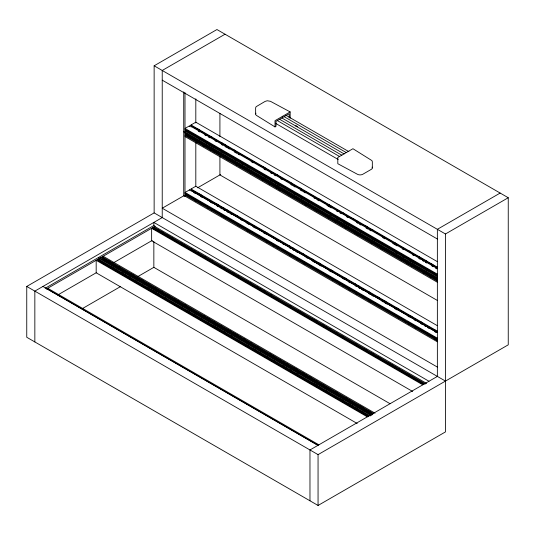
<?xml version="1.0" encoding="UTF-8"?>
<svg xmlns="http://www.w3.org/2000/svg" width="535" height="535" viewBox="0 0 535 535"><rect width="100%" height="100%" fill="white"/><g stroke="black" fill="none" stroke-linecap="round" stroke-linejoin="round"><path stroke-width="0.8" d="M183.719 91.886L183.719 195.823L184.996 196.559L184.996 92.608M154.14 65.798L216.942 29.539L508.25 197.729L508.25 344.828L318.058 454.63L26.75 286.446L26.75 337.271L318.058 505.461L445.454 431.912L445.454 233.982L154.14 65.798L154.14 212.897L445.454 381.08M225.028 34.213L162.232 70.466L162.232 217.571L34.842 291.12L34.842 341.945M437.583 267.981L191.042 125.645L191.042 124.956L195.81 122.201L437.296 261.622M189.31 126.641L189.764 126.38M191.042 125.645L191.503 125.377L191.503 126.675L191.042 126.942M185.785 131.075L186.909 130.426L437.068 274.856M437.389 280.28L185.785 135.014L184.996 135.469L437.322 281.149M437.068 279.323L186.909 134.894L185.785 135.549L185.785 135.014M290.157 118.168L290.157 111.922L275.017 120.663L275.017 126.909L275.993 126.347L275.993 121.351L289.188 113.734L289.188 117.901M437.035 332.489L189.764 189.731L184.996 192.48L437.322 338.16M437.583 332.021L191.042 189.678L191.042 188.989L195.81 186.24L437.296 325.654M191.042 190.975L191.503 190.707L437.329 332.63M26.75 286.446L154.14 212.897M183.886 195.723L162.232 208.222L437.362 367.07M437.389 339.845L185.785 194.579L184.996 195.034L437.322 340.715M197.602 187.805L220.701 174.47M405.256 320.525L186.909 194.459L185.785 195.114L185.785 194.579M45.141 288.291L153.846 225.536L155.123 226.272L46.371 289.06M370.24 415.976L98.386 259.027L98.386 259.936L98.835 259.682L100.279 260.518M425.693 383.963L153.846 227.007L154.287 228.967L422.523 383.829M102.259 259L102.707 258.746L149.7 285.877M153.846 229.221L154.287 228.967M57.894 294.899L96.781 272.442M113.346 262.879L152.241 240.422M82.544 308.501L120.716 286.466M137.997 276.488L153.846 267.339L389.975 403.671M500.158 193.055L437.362 229.314L437.362 376.413L309.972 449.962L309.972 500.787M445.454 233.982L508.25 197.729M290.157 111.922L270.409 101.296L267.273 100.761L265.159 101.376L256.165 106.672L255.636 107.729L255.636 113.975M285.957 115.319L348.853 151.632M284.205 116.737L346.386 152.636M296.022 125.885L297.467 126.715M295.875 125.919L297.326 126.755M281.958 118.034L344.132 153.933M279.705 119.338L341.878 155.237M277.451 120.636L339.625 156.534M276.013 123.592L338.187 159.49M275.017 126.909L256.606 115.506A3.825 2.207 0 0 1 255.944 113.166M162.232 80.156L437.362 238.998M191.042 124.956L437.583 267.299M197.288 128.714L199.461 129.965M211.024 136.646L212.475 137.482M221.149 142.491L222.593 143.326M224.038 144.156L225.489 144.992M234.163 150.001L235.607 150.837M263.086 166.699L265.253 167.95M276.822 174.631L278.267 175.467M286.941 180.476L288.385 181.311M289.836 182.147L291.281 182.977M299.954 187.986L301.406 188.822M318.753 198.839L320.926 200.09M328.878 204.684L331.045 205.935M342.614 212.616L344.058 213.452M352.739 218.461L354.183 219.297M355.628 220.132L357.072 220.962M365.753 225.971L367.197 226.807M372.26 229.729L373.704 230.565M394.669 242.669L396.836 243.92M408.406 250.601L409.85 251.437M418.531 256.446L419.975 257.281M421.419 258.117L422.864 258.947M425.037 260.204L426.482 261.04M431.544 263.962L432.989 264.792M437.329 268.597L189.764 125.692L184.996 128.447L437.322 274.127M198.271 131.115L199.715 131.951M204.778 134.874L206.222 135.709M208.396 136.96L209.84 137.796M214.903 140.718L216.347 141.554M221.41 144.477L222.854 145.306M225.021 146.563L226.465 147.392M227.917 148.228L229.361 149.064M234.424 151.987L236.59 153.237M238.035 154.073L239.479 154.909M251.049 161.59L253.222 162.841M264.063 169.1L265.507 169.936M270.57 172.858L272.014 173.694M274.188 174.945L275.632 175.781M280.694 178.703L282.139 179.539M290.813 184.548L292.264 185.384M293.708 186.213L295.153 187.049M300.215 189.972L302.382 191.222M303.826 192.058L305.278 192.894M313.951 197.903L315.396 198.739M316.84 199.575L319.014 200.826M326.965 205.42L331.305 207.921M336.368 210.843L337.812 211.679M339.979 212.93L341.424 213.766M346.486 216.688L347.931 217.524M356.611 222.533L358.055 223.369M359.5 224.198L360.944 225.034M366.007 227.957L368.174 229.214M369.625 230.043L371.069 230.879M382.639 237.56L384.805 238.811M392.757 243.405L397.097 245.906M402.159 248.828L403.604 249.664M412.278 254.673L413.729 255.509M418.785 258.432L420.236 259.268M422.403 260.518L423.847 261.354M425.292 262.19L426.743 263.019M431.798 265.942L433.25 266.778M435.416 268.028L436.861 268.864M184.996 129.53L437.322 275.211M437.389 275.806L185.785 130.547L184.996 131.001L437.322 276.682M198.799 138.592L200.244 139.428M205.306 142.343L206.751 143.179M208.917 144.437L210.369 145.266M211.813 146.102L213.258 146.938M221.931 151.947L223.383 152.783M234.945 159.463L237.119 160.714M241.452 163.215L243.626 164.472M247.959 166.974L249.41 167.809M264.591 176.577L266.035 177.413M271.098 180.335L272.542 181.164M274.716 182.422L276.16 183.251M277.605 184.087L279.049 184.923M294.237 193.69L295.681 194.526M300.744 197.448L302.91 198.699M307.25 201.2L309.417 202.457M330.383 214.562L331.834 215.398M336.889 218.32L338.341 219.149M343.396 222.072L344.848 222.908M347.014 224.158L348.459 224.994M360.028 231.675L361.473 232.511M373.042 239.192L375.209 240.442M396.181 252.547L397.625 253.383M402.688 256.305L404.132 257.141M409.195 260.057L410.639 260.893M412.806 262.15L414.25 262.979M425.82 269.66L427.264 270.496M184.996 132.085L437.322 277.765M183.719 131.784L184.996 132.526M184.996 132.914L437.322 278.595M184.996 133.997L437.322 279.678M196.633 141.808L198.077 142.644M203.139 145.567L204.584 146.396M209.646 149.319L211.091 150.154M213.258 151.405L214.702 152.241M226.272 158.922L227.716 159.758M236.396 164.767L237.841 165.603M239.285 166.438L241.459 167.689M249.41 172.277L251.577 173.534M262.424 179.793L263.869 180.629M268.931 183.552L270.376 184.388M275.438 187.303L276.883 188.139M279.049 189.397L280.5 190.226M289.174 195.235L290.619 196.071M292.063 196.907L293.514 197.743M302.188 202.752L303.633 203.588M305.084 204.423L307.25 205.674M315.202 210.262L317.369 211.519M328.216 217.778L329.66 218.614M334.723 221.537L336.167 222.373M341.23 225.295L342.674 226.124M344.848 227.382L346.292 228.211M354.966 233.22L356.417 234.056M357.861 234.892L359.306 235.728M370.875 242.409L373.042 243.659M380.994 248.253L383.167 249.504M400.514 259.522L401.966 260.358M407.021 263.28L408.472 264.109M410.639 265.367L412.084 266.203M423.653 272.877L425.098 273.713M430.16 276.635L431.605 277.471M184.996 136.552L437.322 282.233M437.282 300.409L219.918 174.918L219.918 156.621M191.042 188.989L437.583 331.332M199.461 194.004L201.628 195.255M216.809 204.022L218.26 204.851M223.316 207.774L224.767 208.61M226.211 209.446L227.656 210.282M236.33 215.291L237.781 216.127M246.454 221.136L247.899 221.971M265.253 231.989L267.42 233.24M289.114 245.759L290.558 246.595M292.003 247.431L293.447 248.267M302.128 253.276L303.572 254.112M312.246 259.121L313.691 259.957M318.753 262.879L320.197 263.708M331.045 269.974L333.211 271.225M344.781 277.906L346.232 278.742M354.906 283.751L356.35 284.58M357.795 285.416L359.246 286.252M367.919 291.261L369.364 292.097M378.038 297.106L379.489 297.941M384.551 300.864L385.996 301.7M396.836 307.959L399.01 309.21M410.579 315.891L412.024 316.727M420.697 321.736L422.142 322.565M433.711 329.246L435.156 330.082M193.931 192.647L195.375 193.483M200.438 196.405L201.882 197.241M210.563 202.25L212.007 203.079M217.07 206.002L218.514 206.838M220.681 208.095L222.132 208.924M223.576 209.76L225.021 210.596M227.188 211.847L228.639 212.683M230.083 213.518L231.528 214.354M240.202 219.363L241.653 220.199M246.715 223.122L248.882 224.372M253.222 226.873L255.389 228.131M263.34 232.718L265.507 233.969M276.354 240.235L277.799 241.071M282.861 243.987L284.306 244.823M289.368 247.745L290.813 248.581M292.986 249.832L294.431 250.668M295.875 251.503L297.32 252.339M306 257.348L307.444 258.184M312.507 261.107L314.674 262.357M316.118 263.193L317.569 264.029M319.014 264.858L321.181 266.116M329.132 270.703L331.305 271.961M342.146 278.22L343.597 279.056M348.653 281.978L350.104 282.808M355.16 285.73L356.611 286.566M358.778 287.817L360.222 288.653M361.667 289.488L363.118 290.324M368.903 293.661L370.347 294.497M371.792 295.333L373.236 296.169M381.916 301.178L383.361 302.014M384.805 302.843L386.972 304.101M394.93 308.688L397.097 309.946M407.944 316.205L409.389 317.041M414.451 319.963L415.896 320.793M420.958 323.715L422.403 324.551M424.569 325.808L426.02 326.638M427.465 327.474L428.909 328.309M434.694 331.647L436.139 332.482M406.7 321.361L437.068 338.889M184.996 193.563L437.322 339.243M194.459 200.123L195.904 200.953M200.966 203.875L202.411 204.711M207.473 207.633L208.917 208.469M211.091 209.72L212.535 210.556M221.209 215.565L222.66 216.401M224.105 217.237L225.549 218.073M237.119 224.747L239.285 225.997M247.237 230.592L249.41 231.842M266.758 241.86L268.209 242.696M273.265 245.618L274.716 246.454M276.883 247.705L278.327 248.541M289.896 255.222L291.341 256.058M296.403 258.98L297.848 259.809M302.91 262.732L305.077 263.989M332.556 279.845L334 280.681M339.063 283.603L340.507 284.439M342.674 285.69L344.119 286.526M349.181 289.448L350.626 290.284M355.688 293.207L357.139 294.043M362.195 296.965L363.646 297.794M368.702 300.717L370.875 301.974M398.348 317.837L399.792 318.666M404.855 321.588L406.299 322.424M408.472 323.675L409.917 324.511M414.979 327.433L416.424 328.269M427.993 334.95L429.438 335.786M434.5 338.702L436.667 339.959M184.996 196.118L437.322 341.798M428.97 381.254L153.846 222.413L153.846 225.743M154.782 226.472L426.629 383.421M157.183 229.334L159.35 230.585M160.794 231.421L162.968 232.672M167.301 235.179L169.475 236.43M170.919 237.266L172.364 238.102M181.037 243.111L182.488 243.947M183.933 244.783L185.377 245.612M191.162 248.956L192.607 249.791M194.051 250.621L195.502 251.457M197.669 252.707L199.114 253.543M204.176 256.466L205.621 257.302M210.683 260.224L212.127 261.06M222.975 267.319L225.141 268.57M233.093 273.164L235.266 274.415M236.711 275.251L238.155 276.087M246.836 281.096L248.28 281.932M249.725 282.768L251.169 283.597M256.954 286.941L258.398 287.776M259.849 288.606L261.294 289.442M263.461 290.699L264.905 291.528M269.968 294.451L271.412 295.287M276.475 298.209L277.919 299.045M288.766 305.304L290.94 306.555M298.891 311.149L301.058 312.4M302.502 313.236L303.954 314.072M312.627 319.081L314.072 319.917M315.516 320.753L316.967 321.588M322.745 324.926L324.197 325.761M325.641 326.597L327.086 327.427M329.259 328.684L330.704 329.513M335.766 332.436L337.21 333.272M342.273 336.194L343.717 337.03M354.558 343.289L356.731 344.547M364.683 349.134L366.849 350.385M371.19 352.893L373.356 354.143M378.419 357.066L379.863 357.902M388.544 362.911L389.988 363.746M391.433 364.582L392.877 365.412M395.051 366.669L396.495 367.505M397.94 368.334L399.384 369.17M401.558 370.421L403.002 371.257M408.065 374.179L409.509 375.015M153.846 227.923L424.248 384.036M152.569 227.743L423.693 384.277M422.757 384.819L151.632 228.284L151.632 240.777L412.639 391.466M103.195 256.252L375.048 413.201M373.39 413.321L102.259 256.793L102.259 257.703L372.668 413.816M108.491 260.786L109.936 261.622M112.103 262.872L113.547 263.708M118.609 266.631L120.054 267.467M130.901 273.726L133.068 274.977M141.026 279.571L143.193 280.822M147.533 283.329L149.7 284.58M154.762 287.502L156.207 288.338M161.269 291.254L162.714 292.09M167.776 295.012L169.22 295.848M174.283 298.771L175.727 299.607M177.894 300.857L179.345 301.693M184.401 304.616L185.852 305.452M203.2 315.469L205.373 316.72M206.818 317.556L208.984 318.806M213.325 321.314L215.491 322.565M220.554 325.487L221.998 326.323M227.061 329.246L228.505 330.075M229.956 330.911L231.401 331.747M233.568 332.997L235.012 333.833M237.186 335.084L238.63 335.92M240.075 336.756L241.519 337.592M243.692 338.842L245.137 339.678M250.199 342.601L251.644 343.437M256.706 346.359L258.151 347.195M268.998 353.454L271.165 354.705M272.609 355.541L274.783 356.791M279.116 359.299L281.29 360.55M282.734 361.386L284.179 362.222M286.345 363.472L287.797 364.308M292.852 367.231L294.303 368.06M295.748 368.896L297.192 369.732M302.977 373.069L304.422 373.905M305.866 374.741L307.317 375.577M309.484 376.827L310.929 377.663M315.991 380.586L317.436 381.422M322.498 384.344L323.942 385.18M334.79 391.439L336.956 392.69M344.908 397.284L347.081 398.535M348.526 399.371L349.97 400.207M358.651 405.216L360.095 406.052M361.54 406.881L362.984 407.717M368.769 411.061L370.213 411.89M100.981 257.529L372.835 414.478M151.144 286.713L215.491 323.862M216.936 324.698L372.387 414.444M100.052 258.071L371.899 415.02M98.386 257.549L99.664 258.291M99.323 258.485L371.176 415.434M111.126 266.778L113.293 268.028M115.46 269.286L116.911 270.115M121.244 272.623L123.418 273.873M124.862 274.709L126.307 275.545M127.751 276.381L129.925 277.632M134.981 280.554L136.432 281.39M141.487 284.312L142.939 285.142M147.994 288.064L149.446 288.9M151.612 290.157L153.057 290.986M154.501 291.822L155.952 292.658M158.119 293.909L159.564 294.745M164.626 297.667L166.071 298.503M181.258 307.271L182.702 308.106M187.036 310.608L189.209 311.858M193.55 314.366L195.716 315.617M200.779 318.539L202.223 319.375M207.286 322.297L208.73 323.133M213.793 326.056L215.237 326.885M217.404 328.142L218.848 328.971M220.3 329.807L221.744 330.643M223.911 331.894L225.355 332.73M230.418 335.652L231.862 336.488M247.05 345.256L248.494 346.091M252.834 348.593L255.001 349.843M259.341 352.351L261.508 353.602M266.57 356.524L268.015 357.36M273.077 360.282L274.522 361.118M283.202 366.127L284.647 366.963M286.091 367.792L287.536 368.628M289.709 369.879L291.154 370.715M296.216 373.637L297.661 374.473M312.841 383.241L317.181 385.742M318.626 386.578L320.793 387.828M325.133 390.336L327.3 391.587M338.869 398.267L340.313 399.103M341.765 399.939L343.209 400.768M348.994 404.112L350.438 404.948M351.883 405.777L353.327 406.613M355.501 407.871L356.945 408.7M362.008 411.622L363.452 412.458M98.386 259.936L368.796 416.056M97.116 259.763L368.24 416.297M195.716 316.914L98.835 260.98L98.835 259.682M197.161 317.75L368.515 416.678M367.304 416.839L96.18 260.304L96.18 272.796L357.179 423.486M47.742 288.265L318.867 444.799M42.934 286.446L318.058 445.287M46.806 288.806L317.93 445.341M372.333 167.903L372.333 161.664L371.905 160.587L352.946 148.723L337.806 157.471L337.806 163.71L357.554 174.343A3.825 2.207 0 0 0 362.81 174.256L371.21 169.408A3.825 2.207 0 0 0 372.099 167.087M318.058 454.63L318.058 505.461M282.587 116.296L282.587 117.546M219.918 113.38L219.918 136.666M195.81 98.835L195.81 122.95M195.81 142.912L195.81 186.153M191.503 189.41L191.503 190.707M189.764 189.731L189.764 190.413M186.909 134.365L186.909 134.894M186.909 193.931L186.909 194.459M153.846 241.573L153.846 267.406M102.707 257.449L102.707 258.746"/></g></svg>
